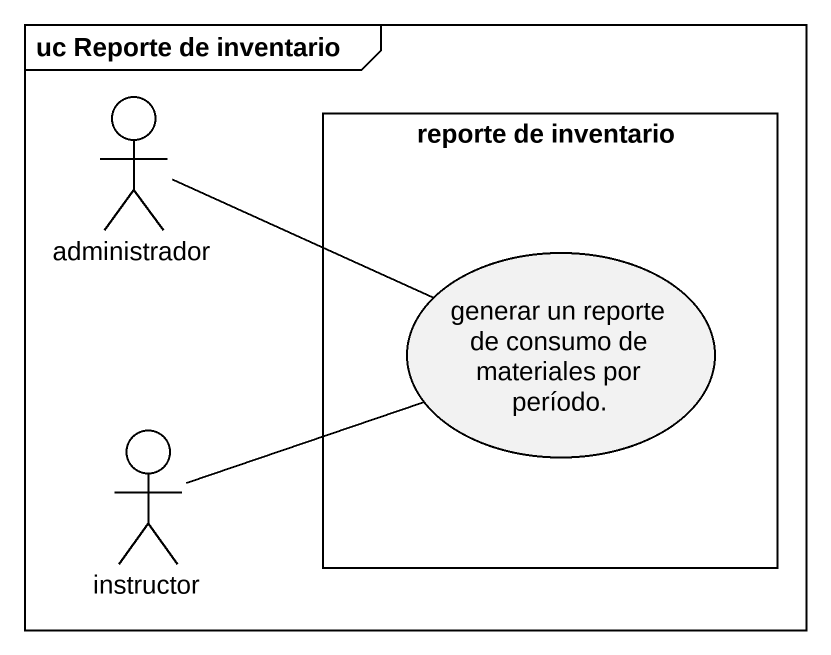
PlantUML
@startuml
mainframe uc Reporte de inventario
actor administrador
rectangle "reporte de inventario" as reporte_de_inventario {
  usecase "generar un reporte de consumo de materiales por período." as generar_un_reporte_de
}
actor instructor
administrador -right- generar_un_reporte_de
instructor -right- generar_un_reporte_de
@enduml
